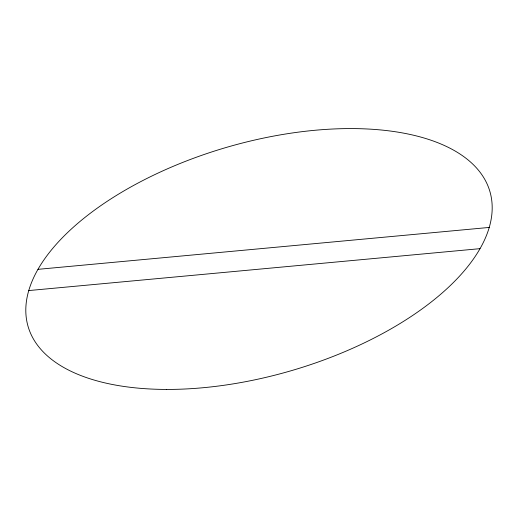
<?xml version="1.0" encoding="UTF-8"?>
<svg xmlns="http://www.w3.org/2000/svg" width="518" height="518" viewBox="0 0 518 518"><rect width="100%" height="100%" fill="white"/><g stroke="black" fill="none" stroke-linecap="round" stroke-linejoin="round"><path stroke-width="0.78" d="M37.976 269.341L489.238 227.434M28.762 290.566L480.024 248.659M166.382 389.426A240.566 116.259 -16.3 0 0 490.643 194.315A240.566 116.259 -16.3 0 0 119.975 193.259A240.566 116.259 -16.3 0 0 166.382 389.426"/></g></svg>
